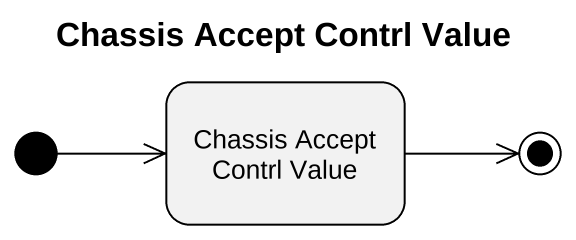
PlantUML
@startuml
title Chassis Accept Contrl Value
hide empty description
state "Chassis Accept Contrl Value" as Chassis_Accept_Contrl_Value
[*] -right-> Chassis_Accept_Contrl_Value
Chassis_Accept_Contrl_Value -right-> [*]
@enduml
